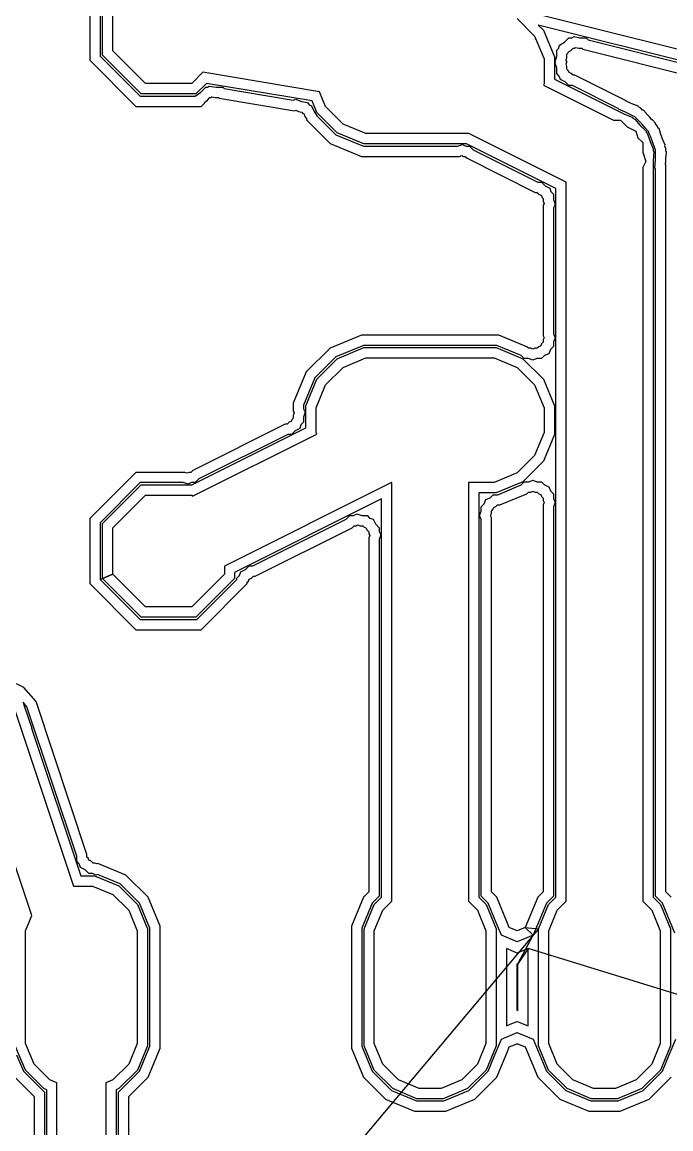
# Model space of a CAD drawing. Extents: x -122 to 0, y 0 to 97.
# Drawn here: x -78.97 to -69.52, y 48.74 to 64.85 of the extents above; entities that cross this region are included whole.
import ezdxf

# ---------------------------------------------------------------- set-up
doc = ezdxf.new("R2010")
doc.units = 0
doc.layers.add('milling', color=1, linetype='CONTINUOUS')
doc.layers.add('rapid_move', color=62, linetype='CONTINUOUS')

msp = doc.modelspace()

# ---------------------------------------------------------------- linework, layer by layer
at = {"layer": 'milling'}
for p, q in [((-64.4905, 63.2224), (-74.3389, 65.6844)), ((-77.9809, 65.2445), (-77.9809, 64.2953)), ((-77.8309, 65.1824), (-77.8309, 64.3574)), ((-77.7977, 64.3712), (-77.7977, 65.1687)), ((-77.6477, 64.4333), (-77.6477, 65.1066)), ((-71.7575, 64.9033), (-71.5026, 64.6484)), ((-64.6405, 63.1052), (-71.4498, 64.8076)), ((-71.4498, 64.8076), (-71.3754, 64.7333)), ((-71.5026, 64.6484), (-71.3646, 64.3153)), ((-71.3754, 64.7333), (-71.2146, 64.3451)), ((-71.0664, 64.5589), (-71.0042, 64.6212)), ((-71.0042, 64.6212), (-70.9627, 64.6212)), ((-70.9627, 64.6212), (-70.9272, 64.6425)), ((-70.9272, 64.6425), (-70.8419, 64.6212)), ((-70.8419, 64.6212), (-70.7537, 64.6212)), ((-70.7537, 64.6212), (-70.7243, 64.5918)), ((-71.1813, 64.4441), (-71.1519, 64.4734)), ((-71.1519, 64.4734), (-71.1419, 64.5137)), ((-71.1419, 64.5137), (-71.0664, 64.5589)), ((-70.9734, 64.4398), (-70.9421, 64.4712)), ((-70.9421, 64.4712), (-70.9212, 64.4712)), ((-70.9212, 64.4712), (-70.9033, 64.482)), ((-70.9033, 64.482), (-70.8601, 64.4712)), ((-70.8601, 64.4712), (-70.8158, 64.4712)), ((-70.8158, 64.4712), (-70.8011, 64.4564)), ((-70.8011, 64.4564), (-64.9571, 62.9955)), ((-70.7243, 64.5918), (-64.9389, 63.1455)), ((-77.9809, 64.2953), (-77.3095, 63.6239)), ((-77.8309, 64.3574), (-77.2474, 63.7739)), ((-77.2337, 63.8072), (-77.7977, 64.3712)), ((-77.1716, 63.9572), (-77.6477, 64.4333)), ((-71.3646, 64.3153), (-71.3646, 63.9546)), ((-71.2146, 64.3451), (-71.2146, 64.0221)), ((-71.2026, 64.2706), (-71.1813, 64.3559)), ((-71.1813, 64.3559), (-71.1813, 64.4441)), ((-71.0421, 64.2945), (-71.0313, 64.3377)), ((-71.0313, 64.2766), (-71.0421, 64.2945)), ((-71.0313, 64.382), (-71.0165, 64.3967)), ((-71.0313, 64.3377), (-71.0313, 64.382)), ((-71.0165, 64.3967), (-71.0115, 64.417)), ((-71.0115, 64.417), (-70.9734, 64.4398)), ((-71.2054, 64.2528), (-71.1992, 64.2651)), ((-71.1813, 64.1804), (-71.2054, 64.2528)), ((-71.1992, 64.2651), (-71.2026, 64.2706)), ((-71.1813, 64.1043), (-71.1813, 64.1804)), ((-71.0434, 64.2413), (-71.0313, 64.2655)), ((-71.0313, 64.2049), (-71.0434, 64.2413)), ((-71.0313, 64.2655), (-71.0313, 64.2766)), ((-71.0313, 64.1664), (-71.0313, 64.2049)), ((-71.012, 64.1472), (-71.0313, 64.1664)), ((-71.0035, 64.1215), (-71.012, 64.1472)), ((-76.3353, 64.1202), (-76.4983, 63.9572)), ((-74.6366, 63.8371), (-76.3353, 64.1202)), ((-71.2146, 64.0221), (-70.1909, 63.5103)), ((-71.1432, 64.0663), (-71.1813, 64.1043)), ((-71.1262, 64.0151), (-71.1432, 64.0663)), ((-71.058, 63.981), (-71.1262, 64.0151)), ((-71.0042, 63.9272), (-71.058, 63.981)), ((-70.9693, 64.1044), (-71.0035, 64.1215)), ((-70.9421, 64.0772), (-70.9693, 64.1044)), ((-70.9149, 64.0772), (-70.9421, 64.0772)), ((-70.1693, 63.7044), (-70.9149, 64.0772)), ((-76.4983, 63.9572), (-77.1716, 63.9572)), ((-76.4456, 63.7739), (-76.3648, 63.8316)), ((-76.2839, 63.9596), (-76.4362, 63.8072)), ((-76.3648, 63.8316), (-76.294, 63.9025)), ((-76.294, 63.9025), (-76.2655, 63.9025)), ((-74.7433, 63.7029), (-76.2839, 63.9596)), ((-76.2655, 63.9025), (-76.2425, 63.919)), ((-76.2425, 63.919), (-76.1435, 63.9025)), ((-76.1435, 63.9025), (-76.0435, 63.9025)), ((-76.0435, 63.9025), (-76.0235, 63.8825)), ((-76.0235, 63.8825), (-75.0176, 63.7148)), ((-74.5473, 63.6215), (-74.6366, 63.8371)), ((-71.3646, 63.9546), (-71.3733, 63.9338)), ((-71.3733, 63.9338), (-70.3531, 63.4237)), ((-70.9504, 63.9272), (-71.0042, 63.9272)), ((-70.2864, 63.5953), (-70.9504, 63.9272)), ((-77.2474, 63.7739), (-76.4456, 63.7739)), ((-76.4362, 63.8072), (-77.2337, 63.8072)), ((-76.3602, 63.6239), (-76.3109, 63.6732)), ((-76.3109, 63.6732), (-76.3086, 63.6875)), ((-76.3086, 63.6875), (-76.2672, 63.717)), ((-76.2672, 63.717), (-76.2318, 63.7525)), ((-76.2318, 63.7525), (-76.2175, 63.7525)), ((-76.2175, 63.7525), (-76.2059, 63.7608)), ((-76.2059, 63.7608), (-76.1561, 63.7525)), ((-76.1561, 63.7525), (-76.1056, 63.7525)), ((-76.1056, 63.7525), (-76.0955, 63.7424)), ((-76.0955, 63.7424), (-74.9999, 63.5598)), ((-75.0176, 63.7148), (-74.9817, 63.7296)), ((-74.9817, 63.7296), (-74.8981, 63.6948)), ((-74.8981, 63.6948), (-74.8088, 63.68)), ((-74.8088, 63.68), (-74.7863, 63.6485)), ((-74.7863, 63.6485), (-74.7504, 63.6336)), ((-74.6745, 63.5366), (-74.7433, 63.7029)), ((-70.1669, 63.6986), (-70.1693, 63.7044)), ((-70.1134, 63.6765), (-70.1669, 63.6986)), ((-70.0621, 63.6508), (-70.1134, 63.6765)), ((-70.0561, 63.6528), (-70.0621, 63.6508)), ((-69.995, 63.6275), (-70.0561, 63.6528)), ((-77.3095, 63.6239), (-76.3602, 63.6239)), ((-74.9999, 63.5598), (-74.9819, 63.5672)), ((-74.9819, 63.5672), (-74.9401, 63.5498)), ((-74.9401, 63.5498), (-74.8947, 63.5423)), ((-74.8947, 63.5423), (-74.8834, 63.5263)), ((-74.8834, 63.5263), (-74.8653, 63.5189)), ((-74.8653, 63.5189), (-74.8479, 63.4767)), ((-74.7504, 63.6336), (-74.7158, 63.5498)), ((-74.7158, 63.5498), (-74.6685, 63.4835)), ((-74.3773, 63.2394), (-74.6745, 63.5366)), ((-74.2924, 63.3666), (-74.5473, 63.6215)), ((-70.2817, 63.5838), (-70.2864, 63.5953)), ((-70.1764, 63.5403), (-70.2817, 63.5838)), ((-70.1909, 63.5103), (-70.0835, 63.4658)), ((-70.0736, 63.4888), (-70.1764, 63.5403)), ((-70.0735, 63.4888), (-70.0736, 63.4888)), ((-70.0455, 63.4748), (-70.0735, 63.4888)), ((-69.991, 63.6153), (-69.995, 63.6275)), ((-69.9568, 63.5982), (-69.991, 63.6153)), ((-69.9296, 63.571), (-69.9568, 63.5982)), ((-69.9165, 63.571), (-69.9296, 63.571)), ((-69.8721, 63.5199), (-69.9165, 63.571)), ((-69.8721, 63.5135), (-69.8721, 63.5199)), ((-69.8308, 63.4722), (-69.8721, 63.5135)), ((-74.8479, 63.4767), (-74.8214, 63.4396)), ((-74.8214, 63.4396), (-74.8236, 63.4265)), ((-74.8236, 63.4265), (-74.481, 63.0839)), ((-74.6685, 63.4835), (-74.3961, 63.2111)), ((-73.9593, 63.2286), (-74.2924, 63.3666)), ((-70.3531, 63.4237), (-70.2535, 63.4237)), ((-70.2535, 63.4237), (-70.1539, 63.3241)), ((-70.0835, 63.4658), (-70.0651, 63.4474)), ((-70.0651, 63.4474), (-70.0419, 63.4358)), ((-70.0221, 63.4514), (-70.0455, 63.4748)), ((-70.0419, 63.4358), (-69.9659, 63.3481)), ((-69.9418, 63.3711), (-70.0221, 63.4514)), ((-69.9659, 63.3481), (-69.8841, 63.2664)), ((-69.8953, 63.3175), (-69.9418, 63.3711)), ((-69.7935, 63.4292), (-69.8308, 63.4722)), ((-69.7873, 63.4288), (-69.7935, 63.4292)), ((-69.7405, 63.3819), (-69.7873, 63.4288)), ((-69.7414, 63.3689), (-69.7405, 63.3819)), ((-69.7162, 63.3399), (-69.7414, 63.3689)), ((-69.7016, 63.3046), (-69.7162, 63.3399)), ((-74.3961, 63.2111), (-73.9956, 63.0453)), ((-73.9891, 63.0786), (-74.3773, 63.2394)), ((-72.4616, 63.2286), (-73.9593, 63.2286)), ((-71.0437, 62.5197), (-72.4616, 63.2286)), ((-70.1539, 63.3241), (-70.0281, 63.2612)), ((-70.0281, 63.2612), (-69.9967, 63.1668)), ((-69.9967, 63.1668), (-69.9262, 63.0964)), ((-69.8953, 63.3174), (-69.8953, 63.3175)), ((-69.8455, 63.2601), (-69.8953, 63.3174)), ((-69.8841, 63.2664), (-69.8742, 63.2425)), ((-69.8742, 63.2425), (-69.8571, 63.2228)), ((-69.8571, 63.2228), (-69.8205, 63.1127)), ((-69.8331, 63.2301), (-69.8455, 63.2601)), ((-69.8331, 63.23), (-69.8331, 63.2301)), ((-69.8255, 63.2117), (-69.8331, 63.23)), ((-69.8165, 63.1899), (-69.8255, 63.2117)), ((-69.8164, 63.1899), (-69.8165, 63.1899)), ((-69.7892, 63.1241), (-69.8164, 63.1899)), ((-69.6896, 63.2997), (-69.7016, 63.3046)), ((-69.6683, 63.2358), (-69.6896, 63.2997)), ((-69.6707, 63.23), (-69.6683, 63.2358)), ((-69.6489, 63.1776), (-69.6707, 63.23)), ((-69.6305, 63.1221), (-69.6489, 63.1776)), ((-74.481, 63.0839), (-74.0255, 62.8953)), ((-73.9956, 63.0453), (-72.6253, 63.0453)), ((-72.497, 63.0786), (-73.9891, 63.0786)), ((-72.6253, 63.0453), (-72.553, 63.0694)), ((-72.553, 63.0694), (-72.5048, 63.0453)), ((-72.5048, 63.0453), (-72.451, 63.0453)), ((-71.1937, 62.427), (-72.497, 63.0786)), ((-72.451, 63.0453), (-72.3973, 62.9915)), ((-69.9262, 63.0964), (-69.9262, 62.9555)), ((-69.8205, 63.1127), (-69.7762, 63.006)), ((-69.7531, 63.0158), (-69.7892, 63.1241)), ((-69.7762, 63.006), (-69.7762, 62.98)), ((-69.753, 63.0158), (-69.7531, 63.0158)), ((-69.7429, 62.9853), (-69.753, 63.0158)), ((-69.6248, 63.1193), (-69.6305, 63.1221)), ((-69.5992, 63.0577), (-69.6248, 63.1193)), ((-69.605, 63.0462), (-69.5992, 63.0577)), ((-69.5929, 63.0098), (-69.605, 63.0462)), ((-69.5929, 62.9713), (-69.5929, 63.0098)), ((-74.0255, 62.8953), (-72.6008, 62.8953)), ((-72.6008, 62.8953), (-72.5645, 62.9074)), ((-72.5645, 62.9074), (-72.5403, 62.8953)), ((-72.5403, 62.8953), (-72.5131, 62.8953)), ((-72.5131, 62.8953), (-72.486, 62.8681)), ((-72.486, 62.8681), (-71.4934, 62.3719)), ((-72.3973, 62.9915), (-71.4579, 62.5219)), ((-69.9262, 62.9555), (-69.8817, 62.822)), ((-69.7762, 62.98), (-69.768, 62.9554)), ((-69.768, 62.9554), (-69.7762, 62.84)), ((-69.7429, 62.9534), (-69.7429, 62.9853)), ((-69.7429, 62.8385), (-69.7429, 62.9534)), ((-69.5837, 62.9622), (-69.5929, 62.9713)), ((-69.5929, 62.8913), (-69.5884, 62.8957)), ((-69.5929, 62.8335), (-69.5929, 62.8913)), ((-69.5884, 62.8957), (-69.5837, 62.9622)), ((-69.8817, 62.822), (-69.9262, 62.7331)), ((-69.9262, 62.7331), (-69.9262, 52.051)), ((-69.7762, 62.84), (-69.7762, 52.113)), ((-69.751, 62.7247), (-69.7429, 62.8385)), ((-69.7429, 62.7154), (-69.751, 62.7247)), ((-69.7429, 52.377), (-69.7429, 62.7154)), ((-69.597, 62.776), (-69.5929, 62.8335)), ((-69.5929, 62.7713), (-69.597, 62.776)), ((-69.5929, 52.315), (-69.5929, 62.7713)), ((-71.4579, 62.5219), (-71.404, 62.5219)), ((-71.404, 62.5219), (-71.3502, 62.4681)), ((-71.4934, 62.3719), (-71.4661, 62.3719)), ((-71.4661, 62.3719), (-71.4389, 62.3447)), ((-71.3502, 62.4681), (-71.282, 62.434)), ((-71.282, 62.434), (-71.265, 62.3828)), ((-71.265, 62.3828), (-71.2269, 62.3448)), ((-71.1937, 52.113), (-71.1937, 62.427)), ((-71.0437, 52.051), (-71.0437, 62.5197)), ((-71.4389, 62.3447), (-71.4047, 62.3276)), ((-71.4047, 62.3276), (-71.3962, 62.3019)), ((-71.3962, 62.3019), (-71.3769, 62.2827)), ((-71.3769, 62.2827), (-71.3769, 62.2442)), ((-71.3769, 62.2442), (-71.3648, 62.2078)), ((-71.3648, 62.2078), (-71.3769, 62.1836)), ((-71.2269, 62.3448), (-71.2269, 62.2687)), ((-71.2269, 62.2687), (-71.2028, 62.1963)), ((-71.3769, 62.1836), (-71.3769, 60.2845)), ((-71.2028, 62.1963), (-71.2269, 62.1481)), ((-71.2269, 62.1481), (-71.2269, 60.3143)), ((-74.0255, 60.2945), (-74.481, 60.1059)), ((-72.0242, 60.2945), (-74.0255, 60.2945)), ((-71.6157, 60.1253), (-72.0242, 60.2945)), ((-71.3769, 60.2845), (-71.3644, 60.2542)), ((-71.2269, 60.3143), (-71.202, 60.2541)), ((-74.481, 60.1059), (-74.8299, 59.757)), ((-73.9956, 60.1445), (-74.3961, 59.9787)), ((-74.3773, 59.9505), (-73.9891, 60.1113)), ((-72.0541, 60.1445), (-73.9956, 60.1445)), ((-73.9891, 60.1113), (-72.0608, 60.1113)), ((-72.0608, 60.1113), (-71.6726, 59.9505)), ((-71.7005, 59.998), (-72.0541, 60.1445)), ((-71.5924, 60.1019), (-71.6157, 60.1253)), ((-71.4429, 60.1252), (-71.4661, 60.1019)), ((-71.4127, 60.1376), (-71.4429, 60.1252)), ((-71.4002, 60.1679), (-71.4127, 60.1376)), ((-71.3769, 60.1911), (-71.4002, 60.1679)), ((-71.3644, 60.2542), (-71.3769, 60.2241)), ((-71.3769, 60.2241), (-71.3769, 60.1911)), ((-71.2269, 60.129), (-71.273, 60.083)), ((-71.202, 60.2541), (-71.2269, 60.1941)), ((-71.2269, 60.1941), (-71.2269, 60.129)), ((-74.3961, 59.9787), (-74.7027, 59.6721)), ((-74.6745, 59.6533), (-74.3773, 59.9505)), ((-74.2924, 59.8233), (-73.9593, 59.9613)), ((-73.9593, 59.9613), (-72.0906, 59.9613)), ((-72.0906, 59.9613), (-71.7575, 59.8233)), ((-71.6545, 59.9519), (-71.7005, 59.998)), ((-71.6726, 59.9505), (-71.3754, 59.6533)), ((-71.5894, 59.9519), (-71.6545, 59.9519)), ((-71.5594, 60.1019), (-71.5924, 60.1019)), ((-71.5294, 59.927), (-71.5894, 59.9519)), ((-71.5293, 60.0894), (-71.5594, 60.1019)), ((-71.4692, 59.9519), (-71.5294, 59.927)), ((-71.499, 60.1019), (-71.5293, 60.0894)), ((-71.4661, 60.1019), (-71.499, 60.1019)), ((-71.404, 59.9519), (-71.4692, 59.9519)), ((-71.358, 59.998), (-71.404, 59.9519)), ((-71.2979, 60.0228), (-71.358, 59.998)), ((-71.273, 60.083), (-71.2979, 60.0228)), ((-74.5473, 59.5684), (-74.2924, 59.8233)), ((-71.7575, 59.8233), (-71.5026, 59.5684)), ((-74.8299, 59.757), (-75.0185, 59.3015)), ((-74.7027, 59.6721), (-74.8685, 59.2716)), ((-74.8353, 59.2651), (-74.6745, 59.6533)), ((-71.3754, 59.6533), (-71.2146, 59.2651)), ((-74.6853, 59.2353), (-74.5473, 59.5684)), ((-71.5026, 59.5684), (-71.3646, 59.2353)), ((-75.0185, 59.3015), (-75.0185, 59.1854)), ((-75.0185, 59.1854), (-75.0064, 59.1613)), ((-75.0064, 59.1613), (-75.0185, 59.125)), ((-74.8685, 59.2716), (-74.8685, 59.2209)), ((-74.8685, 59.2209), (-74.8444, 59.1728)), ((-74.8444, 59.1728), (-74.8685, 59.1005)), ((-74.8353, 58.9421), (-74.8353, 59.2651)), ((-74.6853, 58.8746), (-74.6853, 59.2353)), ((-71.3646, 59.2353), (-71.3646, 58.8746)), ((-71.2146, 59.2651), (-71.2146, 58.8448)), ((-75.135, 58.9972), (-76.4831, 58.3231)), ((-75.1077, 58.9972), (-75.135, 58.9972)), ((-75.0805, 59.0244), (-75.1077, 58.9972)), ((-75.0463, 59.0415), (-75.0805, 59.0244)), ((-75.0378, 59.0672), (-75.0463, 59.0415)), ((-75.0185, 59.0864), (-75.0378, 59.0672)), ((-75.0185, 59.125), (-75.0185, 59.0864)), ((-74.9066, 58.9863), (-74.9236, 58.9351)), ((-74.8685, 59.0243), (-74.9066, 58.9863)), ((-74.8685, 59.1005), (-74.8685, 59.0243)), ((-76.4941, 58.1127), (-74.8353, 58.9421)), ((-76.4851, 57.9495), (-74.6766, 58.8538)), ((-75.0995, 58.8472), (-76.3944, 58.1997)), ((-75.0456, 58.8472), (-75.0995, 58.8472)), ((-74.9918, 58.901), (-75.0456, 58.8472)), ((-74.9236, 58.9351), (-74.9918, 58.901)), ((-74.6766, 58.8538), (-74.6853, 58.8746)), ((-71.3646, 58.8746), (-71.5026, 58.5415)), ((-71.2146, 58.8448), (-71.3754, 58.4566)), ((-71.5026, 58.5415), (-71.7575, 58.2866)), ((-71.3754, 58.4566), (-71.6726, 58.1594)), ((-77.3095, 58.2959), (-77.9809, 57.6245)), ((-76.5981, 58.2959), (-77.3095, 58.2959)), ((-76.5617, 58.2838), (-76.5981, 58.2959)), ((-76.5375, 58.2959), (-76.5617, 58.2838)), ((-76.5103, 58.2959), (-76.5375, 58.2959)), ((-76.4831, 58.3231), (-76.5103, 58.2959)), ((-76.3944, 58.1997), (-76.4482, 58.1459)), ((-71.7575, 58.2866), (-72.0906, 58.1486)), ((-71.5893, 58.1579), (-71.5293, 58.1828)), ((-71.5293, 58.1828), (-71.4691, 58.1579)), ((-77.2474, 58.1459), (-77.8309, 57.5624)), ((-77.7977, 57.5487), (-77.2337, 58.1127)), ((-76.6226, 58.1459), (-77.2474, 58.1459)), ((-77.2337, 58.1127), (-76.4941, 58.1127)), ((-76.5502, 58.1218), (-76.6226, 58.1459)), ((-76.502, 58.1459), (-76.5502, 58.1218)), ((-76.4482, 58.1459), (-76.502, 58.1459)), ((-73.5883, 58.1486), (-76.0222, 56.9317)), ((-73.5837, 58.1486), (-73.5883, 58.1486)), ((-73.5837, 52.051), (-73.5837, 58.1486)), ((-72.0906, 58.1486), (-72.4662, 58.1486)), ((-72.4662, 58.1486), (-72.4662, 52.051)), ((-71.6726, 58.1594), (-72.0608, 57.9986)), ((-72.0406, 57.9709), (-71.7005, 58.1118)), ((-71.7005, 58.1118), (-71.6545, 58.1579)), ((-71.6545, 58.1579), (-71.5893, 58.1579)), ((-71.5594, 58.0079), (-71.5293, 58.0204)), ((-71.5293, 58.0204), (-71.499, 58.0079)), ((-71.4691, 58.1579), (-71.404, 58.1579)), ((-71.404, 58.1579), (-71.358, 58.1119)), ((-71.358, 58.1119), (-71.2979, 58.087)), ((-71.2979, 58.087), (-71.273, 58.0268)), ((-71.273, 58.0268), (-71.2269, 57.9808)), ((-77.6477, 57.4866), (-77.1716, 57.9627)), ((-77.1716, 57.9627), (-76.4983, 57.9627)), ((-76.4983, 57.9627), (-76.4851, 57.9495)), ((-73.7337, 57.9083), (-75.8722, 56.839)), ((-73.7337, 52.113), (-73.7337, 57.9083)), ((-72.0608, 57.9986), (-72.3162, 57.9986)), ((-72.3162, 57.9986), (-72.3162, 52.113)), ((-72.2369, 57.8398), (-72.212, 57.8999)), ((-72.212, 57.8999), (-72.1518, 57.9248)), ((-72.1518, 57.9248), (-72.1058, 57.9709)), ((-72.1058, 57.9709), (-72.0406, 57.9709)), ((-72.011, 57.8209), (-71.6156, 57.9846)), ((-71.6156, 57.9846), (-71.5924, 58.0079)), ((-71.5924, 58.0079), (-71.5594, 58.0079)), ((-71.499, 58.0079), (-71.4661, 58.0079)), ((-71.4661, 58.0079), (-71.443, 57.9847)), ((-71.443, 57.9847), (-71.4126, 57.9722)), ((-71.4126, 57.9722), (-71.4001, 57.9418)), ((-71.4001, 57.9418), (-71.3769, 57.9187)), ((-71.3769, 57.9187), (-71.3769, 57.8858)), ((-71.3769, 57.8858), (-71.3644, 57.8556)), ((-71.3644, 57.8556), (-71.3769, 57.8253)), ((-71.2269, 57.9808), (-71.2269, 57.9156)), ((-71.2269, 57.9156), (-71.202, 57.8556)), ((-71.202, 57.8556), (-71.2269, 57.7954)), ((-74.1407, 57.6675), (-74.0925, 57.6916)), ((-74.0925, 57.6916), (-74.0201, 57.6675)), ((-72.3078, 57.6685), (-72.2829, 57.7287)), ((-72.2829, 57.7938), (-72.2369, 57.8398)), ((-72.2829, 57.7287), (-72.2829, 57.7938)), ((-72.1454, 57.6686), (-72.1329, 57.6988)), ((-72.1329, 57.7317), (-72.1097, 57.7548)), ((-72.1329, 57.6988), (-72.1329, 57.7317)), ((-72.1097, 57.7548), (-72.0972, 57.7852)), ((-72.0972, 57.7852), (-72.0668, 57.7978)), ((-72.0668, 57.7978), (-72.0437, 57.8209)), ((-72.0437, 57.8209), (-72.011, 57.8209)), ((-71.3769, 57.8253), (-71.3769, 52.315)), ((-71.2269, 57.7954), (-71.2269, 52.377)), ((-77.9809, 57.6245), (-77.9809, 56.6752)), ((-77.8309, 57.5624), (-77.8309, 56.7373)), ((-77.7977, 56.7512), (-77.7977, 57.5487)), ((-75.6079, 56.9339), (-74.2483, 57.6137)), ((-74.2483, 57.6137), (-74.1945, 57.6675)), ((-74.1945, 57.6675), (-74.1407, 57.6675)), ((-74.1052, 57.5175), (-74.081, 57.5296)), ((-74.081, 57.5296), (-74.0446, 57.5175)), ((-74.0201, 57.6675), (-73.944, 57.6675)), ((-73.944, 57.6675), (-73.906, 57.6294)), ((-73.906, 57.6294), (-73.8548, 57.6124)), ((-73.8548, 57.6124), (-73.8207, 57.5442)), ((-73.8207, 57.5442), (-73.7669, 57.4904)), ((-72.2829, 57.6085), (-72.3078, 57.6685)), ((-72.2829, 52.377), (-72.2829, 57.6085)), ((-72.1329, 57.6383), (-72.1454, 57.6686)), ((-72.1329, 52.315), (-72.1329, 57.6383)), ((-77.6477, 56.8133), (-77.6477, 57.4866)), ((-75.5725, 56.7839), (-74.1596, 57.4903)), ((-74.1596, 57.4903), (-74.1324, 57.5175)), ((-74.1324, 57.5175), (-74.1052, 57.5175)), ((-74.0446, 57.5175), (-74.0061, 57.5175)), ((-74.0061, 57.5175), (-73.9869, 57.4982)), ((-73.9869, 57.4982), (-73.9612, 57.4897)), ((-73.9612, 57.4897), (-73.9441, 57.4555)), ((-73.9441, 57.4555), (-73.9169, 57.4283)), ((-73.9169, 57.4283), (-73.9169, 57.4011)), ((-73.9169, 57.4011), (-73.9048, 57.3769)), ((-73.9048, 57.3769), (-73.9169, 57.3405)), ((-73.7669, 57.4904), (-73.7669, 57.4366)), ((-73.7669, 57.4366), (-73.7428, 57.3884)), ((-73.7428, 57.3884), (-73.7669, 57.316)), ((-73.9169, 57.3405), (-73.9169, 52.315)), ((-73.7669, 57.316), (-73.7669, 52.377)), ((-76.0222, 56.9317), (-76.0222, 56.8133)), ((-75.7156, 56.8801), (-75.6618, 56.9339)), ((-75.6618, 56.9339), (-75.6079, 56.9339)), ((-77.8309, 56.7373), (-77.6477, 56.8133)), ((-77.7977, 56.7512), (-77.8309, 56.7373)), ((-77.8309, 56.7373), (-77.2475, 56.1539)), ((-77.6477, 56.8133), (-77.7977, 56.7512)), ((-77.2337, 56.1872), (-77.7977, 56.7512)), ((-77.7977, 56.7512), (-77.7977, 56.7512)), ((-77.1716, 56.3372), (-77.6477, 56.8133)), ((-76.0222, 56.8133), (-76.4983, 56.3372)), ((-75.8722, 56.7512), (-76.4362, 56.1872)), ((-76.4224, 56.1539), (-75.8389, 56.7374)), ((-75.8722, 56.839), (-75.8722, 56.7512)), ((-75.8389, 56.7568), (-75.8008, 56.7948)), ((-75.8389, 56.7374), (-75.8389, 56.7568)), ((-75.8008, 56.7948), (-75.7838, 56.846)), ((-75.7838, 56.846), (-75.7156, 56.8801)), ((-75.6696, 56.7139), (-75.6611, 56.7396)), ((-75.6611, 56.7396), (-75.6269, 56.7567)), ((-75.6269, 56.7567), (-75.5997, 56.7839)), ((-75.5997, 56.7839), (-75.5725, 56.7839)), ((-77.9809, 56.6752), (-77.3096, 56.0039)), ((-76.3603, 56.0039), (-75.6889, 56.6753)), ((-75.6889, 56.6947), (-75.6696, 56.7139)), ((-75.6889, 56.6753), (-75.6889, 56.6947)), ((-76.4983, 56.3372), (-77.1716, 56.3372)), ((-77.2475, 56.1539), (-76.4224, 56.1539)), ((-76.4362, 56.1872), (-77.2337, 56.1872)), ((-77.3096, 56.0039), (-76.3603, 56.0039)), ((-78.9554, 55.1703), (-79.0523, 55.2186)), ((-78.9442, 55.1647), (-78.9554, 55.1703)), ((-78.7648, 54.9578), (-78.9442, 55.1647)), ((-78.8977, 54.8821), (-78.9548, 54.9479)), ((-78.9548, 54.9479), (-78.9379, 54.8972)), ((-78.0236, 52.7341), (-78.7648, 54.9578)), ((-79.0842, 54.8621), (-78.2212, 52.2731)), ((-78.9379, 54.8972), (-78.8291, 54.5711)), ((-78.1736, 52.7096), (-78.8977, 54.8821)), ((-78.8291, 54.5711), (-78.8292, 54.5711)), ((-78.8292, 54.5711), (-78.1131, 52.4231)), ((-78.8269, 51.8414), (-79.6656, 54.3578)), ((-78.1736, 52.6334), (-78.1736, 52.7096)), ((-78.0236, 52.6955), (-78.0236, 52.7341)), ((-78.0043, 52.6763), (-78.0236, 52.6955)), ((-78.1355, 52.5954), (-78.1736, 52.6334)), ((-78.1185, 52.5442), (-78.1355, 52.5954)), ((-78.0503, 52.5101), (-78.1185, 52.5442)), ((-77.9958, 52.6506), (-78.0043, 52.6763)), ((-77.9616, 52.6335), (-77.9958, 52.6506)), ((-77.9344, 52.6063), (-77.9616, 52.6335)), ((-77.9072, 52.6063), (-77.9344, 52.6063)), ((-77.883, 52.5942), (-77.9072, 52.6063)), ((-77.8635, 52.6007), (-77.883, 52.5942)), ((-77.4558, 52.4319), (-77.8635, 52.6007)), ((-78.1131, 52.4231), (-77.9134, 52.4231)), ((-77.9965, 52.4563), (-78.0503, 52.5101)), ((-77.9427, 52.4563), (-77.9965, 52.4563)), ((-77.8945, 52.4322), (-77.9427, 52.4563)), ((-77.9134, 52.4231), (-77.5596, 52.2765)), ((-77.8691, 52.4407), (-77.8945, 52.4322)), ((-77.5407, 52.3046), (-77.8691, 52.4407)), ((-77.1333, 52.1094), (-77.4558, 52.4319)), ((-73.7669, 52.377), (-73.7668, 52.3769)), ((-73.7668, 52.3769), (-73.7669, 52.2529)), ((-72.283, 52.3769), (-72.2829, 52.377)), ((-72.2829, 52.2504), (-72.283, 52.3769)), ((-71.2269, 52.377), (-71.2268, 52.3769)), ((-71.2268, 52.3769), (-71.2269, 52.2529)), ((-69.743, 52.3769), (-69.7429, 52.377)), ((-69.7429, 52.2504), (-69.743, 52.3769)), ((-78.2212, 52.2731), (-77.9432, 52.2731)), ((-77.9432, 52.2731), (-77.6445, 52.1494)), ((-77.5596, 52.2765), (-77.2888, 52.0057)), ((-77.2606, 52.0245), (-77.5407, 52.3046)), ((-73.9169, 52.315), (-73.9168, 52.3149)), ((-73.9168, 52.3149), (-73.9169, 52.2524)), ((-73.9169, 52.2524), (-73.9169, 52.1888)), ((-73.7669, 52.2529), (-73.7669, 52.1267)), ((-72.2829, 52.1267), (-72.2829, 52.2504)), ((-72.133, 52.3149), (-72.1329, 52.315)), ((-72.1329, 52.2512), (-72.133, 52.3149)), ((-72.1329, 52.1888), (-72.1329, 52.2512)), ((-71.3769, 52.315), (-71.3768, 52.3149)), ((-71.3768, 52.3149), (-71.3769, 52.2524)), ((-71.3769, 52.2524), (-71.3769, 52.1888)), ((-71.2269, 52.2529), (-71.2269, 52.1267)), ((-69.7429, 52.1267), (-69.7429, 52.2504)), ((-69.593, 52.3149), (-69.5929, 52.315)), ((-69.5929, 52.2512), (-69.593, 52.3149)), ((-69.5929, 52.1888), (-69.5929, 52.2512)), ((-77.6445, 52.1494), (-77.4159, 51.9208)), ((-76.9589, 51.6882), (-77.1333, 52.1094)), ((-73.9966, 52.1092), (-74.1709, 51.6881)), ((-73.9169, 52.1888), (-73.9966, 52.1092)), ((-73.767, 52.1264), (-73.8598, 52.0339)), ((-73.8411, 52.0057), (-73.7337, 52.113)), ((-73.7669, 52.1267), (-73.767, 52.1266)), ((-73.767, 52.1266), (-73.767, 52.1264)), ((-73.714, 51.9208), (-73.5837, 52.051)), ((-72.4662, 52.051), (-72.3359, 51.9208)), ((-72.3162, 52.113), (-72.2088, 52.0057)), ((-72.2828, 52.1266), (-72.2829, 52.1267)), ((-72.2829, 52.1267), (-72.2829, 52.1267)), ((-72.2828, 52.1264), (-72.2828, 52.1266)), ((-72.1886, 52.0325), (-72.2828, 52.1264)), ((-72.1328, 52.1887), (-72.1329, 52.1888)), ((-72.1329, 52.1888), (-72.1329, 52.1888)), ((-72.1317, 52.1877), (-72.1328, 52.1887)), ((-72.0532, 52.1092), (-72.1317, 52.1877)), ((-71.9013, 51.7421), (-72.0532, 52.1092)), ((-71.4566, 52.1092), (-71.6383, 51.6702)), ((-71.3769, 52.1888), (-71.4566, 52.1092)), ((-71.227, 52.1264), (-71.3198, 52.0339)), ((-71.3011, 52.0057), (-71.1937, 52.113)), ((-71.2269, 52.1267), (-71.227, 52.1266)), ((-71.227, 52.1266), (-71.227, 52.1264)), ((-71.174, 51.9208), (-71.0437, 52.051)), ((-69.9262, 52.051), (-69.7959, 51.9208)), ((-69.7762, 52.113), (-69.6688, 52.0057)), ((-69.7428, 52.1266), (-69.7429, 52.1267)), ((-69.7428, 52.1264), (-69.7428, 52.1266)), ((-69.6487, 52.0325), (-69.7428, 52.1264)), ((-69.5928, 52.1887), (-69.5929, 52.1888)), ((-69.5917, 52.1877), (-69.5928, 52.1887)), ((-69.5133, 52.1092), (-69.5917, 52.1877)), ((-77.4159, 51.9208), (-77.2922, 51.6221)), ((-77.2888, 52.0057), (-77.1422, 51.6519)), ((-77.1089, 51.6583), (-77.2606, 52.0245)), ((-73.8693, 52.0243), (-74.0209, 51.6583)), ((-73.9877, 51.6519), (-73.8411, 52.0057)), ((-73.8598, 52.0339), (-73.8693, 52.0243)), ((-73.8377, 51.6221), (-73.714, 51.9208)), ((-72.3359, 51.9208), (-72.2122, 51.6221)), ((-72.2088, 52.0057), (-72.0622, 51.6519)), ((-72.1805, 52.0244), (-72.1886, 52.0325)), ((-72.0822, 51.7869), (-72.1805, 52.0244)), ((-71.3293, 52.0244), (-71.5235, 51.5554)), ((-71.4477, 51.6519), (-71.3011, 52.0057)), ((-71.3198, 52.0339), (-71.3293, 52.0244)), ((-71.2977, 51.6221), (-71.174, 51.9208)), ((-69.7959, 51.9208), (-69.6722, 51.6221)), ((-69.6688, 52.0057), (-69.5222, 51.6519)), ((-69.6405, 52.0244), (-69.6487, 52.0325)), ((-69.4583, 51.5842), (-69.6405, 52.0244)), ((-78.9177, 51.6221), (-78.8269, 51.8414)), ((-71.9864, 51.5554), (-72.0822, 51.7869)), ((-71.8716, 51.6702), (-71.9013, 51.7421)), ((-78.9177, 49.9778), (-78.9177, 51.6221)), ((-77.2922, 51.6221), (-77.2922, 49.9778)), ((-77.1422, 51.6519), (-77.1422, 49.948)), ((-77.1089, 49.9414), (-77.1089, 51.6583)), ((-76.9589, 49.9116), (-76.9589, 51.6882)), ((-74.1709, 51.6881), (-74.1709, 49.9116)), ((-74.0209, 51.6583), (-74.0209, 49.9415)), ((-73.9877, 49.948), (-73.9877, 51.6519)), ((-73.8377, 49.9778), (-73.8377, 51.6221)), ((-72.2122, 51.6221), (-72.2122, 49.9778)), ((-72.0622, 51.6519), (-72.0622, 49.948)), ((-71.755, 51.622), (-71.8716, 51.6702)), ((-71.6383, 51.6702), (-71.755, 51.622)), ((-71.5235, 51.5554), (-71.6383, 51.6702)), ((-71.6383, 51.6702), (-71.4477, 51.6519)), ((-71.4477, 49.948), (-71.4477, 51.6519)), ((-71.2977, 49.9778), (-71.2977, 51.6221)), ((-69.6722, 51.6221), (-69.6722, 49.9778)), ((-69.5222, 51.6519), (-69.5222, 49.948)), ((-71.755, 51.4596), (-71.9864, 51.5554)), ((-71.5235, 51.5554), (-71.755, 51.4596)), ((-71.7477, 51.138), (-71.5235, 51.5554)), ((-71.8537, 51.3381), (-71.9122, 51.3624)), ((-71.9122, 51.3624), (-71.9122, 50.2374)), ((-71.7551, 51.2972), (-71.8537, 51.3381)), ((-71.755, 51.2973), (-71.7551, 51.2972)), ((-71.5977, 51.3624), (-71.755, 51.2972)), ((-71.755, 51.2972), (-71.755, 51.2973)), ((-71.5977, 51.3624), (-71.7477, 51.138)), ((-71.5977, 50.2374), (-71.5977, 51.3624)), ((-71.7551, 51.1349), (-71.7622, 51.1379)), ((-71.7622, 51.1379), (-71.7622, 50.4619)), ((-71.755, 51.135), (-71.7551, 51.1349)), ((-71.7477, 51.138), (-71.755, 51.1349)), ((-71.755, 51.1349), (-71.755, 51.135)), ((-71.7477, 50.4619), (-71.7477, 51.138)), ((-71.7477, 51.138), (-71.7477, 51.138)), ((-71.7622, 50.4619), (-71.7551, 50.4649)), ((-71.7551, 50.4649), (-71.755, 50.4649)), ((-71.755, 50.4649), (-71.7477, 50.4619)), ((-71.8591, 50.2594), (-71.7551, 50.3026)), ((-71.7551, 50.3026), (-71.755, 50.3026)), ((-71.755, 50.3026), (-71.5977, 50.2374)), ((-71.9864, 50.0444), (-71.7575, 50.1391)), ((-71.9122, 50.2374), (-71.8591, 50.2594)), ((-71.7575, 50.1391), (-71.755, 50.1402)), ((-71.755, 50.1402), (-71.7487, 50.1376)), ((-71.7487, 50.1376), (-71.5235, 50.0444)), ((-78.794, 49.6791), (-78.9177, 49.9778)), ((-78.9177, 49.9778), (-78.9177, 49.9778)), ((-77.2922, 49.9778), (-77.4159, 49.6791)), ((-73.714, 49.6791), (-73.8377, 49.9778)), ((-72.2122, 49.9778), (-72.3359, 49.6791)), ((-72.0822, 49.8129), (-71.9864, 50.0444)), ((-71.8716, 49.9296), (-71.7562, 49.9772)), ((-71.7562, 49.9772), (-71.755, 49.9778)), ((-71.755, 49.9778), (-71.7518, 49.9765)), ((-71.7518, 49.9765), (-71.6383, 49.9296)), ((-71.5235, 50.0444), (-71.3292, 49.5753)), ((-71.174, 49.6791), (-71.2977, 49.9778)), ((-69.6722, 49.9778), (-69.7959, 49.6791)), ((-69.5422, 49.8129), (-69.4464, 50.0444)), ((-78.9211, 49.5942), (-79.0677, 49.948)), ((-79.0477, 49.8128), (-78.9493, 49.5753)), ((-77.1422, 49.948), (-77.2888, 49.5942)), ((-77.2605, 49.5753), (-77.1089, 49.9414)), ((-77.1333, 49.4904), (-76.9589, 49.9116)), ((-74.1709, 49.9116), (-73.9965, 49.4904)), ((-74.0209, 49.9415), (-73.8692, 49.5753)), ((-73.8411, 49.5942), (-73.9877, 49.948)), ((-72.0622, 49.948), (-72.2088, 49.5942)), ((-72.1806, 49.5753), (-72.0822, 49.8129)), ((-72.0533, 49.4904), (-71.8997, 49.8614)), ((-71.8997, 49.8614), (-71.8716, 49.9296)), ((-71.6383, 49.9296), (-71.4565, 49.4904)), ((-71.3011, 49.5942), (-71.4477, 49.948)), ((-69.5222, 49.948), (-69.6688, 49.5942)), ((-69.6406, 49.5752), (-69.5422, 49.8129)), ((-78.5654, 49.4505), (-78.794, 49.6791)), ((-77.4159, 49.6791), (-77.6445, 49.4505)), ((-73.4854, 49.4505), (-73.714, 49.6791)), ((-72.3359, 49.6791), (-72.5645, 49.4505)), ((-70.9454, 49.4505), (-71.174, 49.6791)), ((-69.7959, 49.6791), (-70.0245, 49.4505)), ((-79.0765, 49.4905), (-78.7937, 49.2077)), ((-78.9493, 49.5753), (-78.6437, 49.2698)), ((-78.6503, 49.3234), (-78.9211, 49.5942)), ((-77.2888, 49.5942), (-77.5596, 49.3234)), ((-77.3889, 49.4469), (-77.2605, 49.5753)), ((-77.3268, 49.2969), (-77.1333, 49.4904)), ((-73.9965, 49.4904), (-73.674, 49.1679)), ((-73.8692, 49.5753), (-73.5891, 49.2952)), ((-73.5703, 49.3234), (-73.8411, 49.5942)), ((-72.2088, 49.5942), (-72.4796, 49.3234)), ((-72.4607, 49.2952), (-72.1806, 49.5753)), ((-72.3758, 49.1679), (-72.0533, 49.4904)), ((-71.4565, 49.4904), (-71.134, 49.1679)), ((-71.3292, 49.5753), (-71.0491, 49.2951)), ((-71.0303, 49.3234), (-71.3011, 49.5942)), ((-69.6688, 49.5942), (-69.9396, 49.3234)), ((-69.9207, 49.2951), (-69.6406, 49.5752)), ((-69.8358, 49.1679), (-69.5133, 49.4904)), ((-78.6105, 49.3069), (-78.6503, 49.3234)), ((-78.4605, 49.4071), (-78.5654, 49.4505)), ((-78.4605, 47.0739), (-78.4605, 49.4071)), ((-77.6445, 49.4505), (-77.7494, 49.4071)), ((-77.7494, 49.4071), (-77.7494, 47.0477)), ((-77.5596, 49.3234), (-77.5994, 49.3069)), ((-77.5661, 49.2698), (-77.389, 49.4469)), ((-77.389, 49.4469), (-77.3889, 49.4469)), ((-73.2165, 49.1768), (-73.5703, 49.3234)), ((-73.1867, 49.3268), (-73.4854, 49.4505)), ((-72.8632, 49.3268), (-73.1867, 49.3268)), ((-72.5645, 49.4505), (-72.8632, 49.3268)), ((-72.4796, 49.3234), (-72.8334, 49.1768)), ((-70.6765, 49.1768), (-71.0303, 49.3234)), ((-70.6467, 49.3268), (-70.9454, 49.4505)), ((-70.3232, 49.3268), (-70.6467, 49.3268)), ((-70.0245, 49.4505), (-70.3232, 49.3268)), ((-69.9396, 49.3234), (-70.2934, 49.1768)), ((-78.7937, 49.2077), (-78.7937, 49.0814)), ((-78.6437, 49.2698), (-78.6437, 49.0193)), ((-78.6105, 47.1093), (-78.6105, 49.3069)), ((-77.5994, 49.3069), (-77.5994, 47.0719)), ((-77.5661, 47.1978), (-77.5661, 49.2698)), ((-77.4161, 49.2077), (-77.3269, 49.2969)), ((-77.4161, 47.1623), (-77.4161, 49.2077)), ((-77.3269, 49.2969), (-77.3268, 49.2969)), ((-73.674, 49.1679), (-73.2528, 48.9935)), ((-73.5891, 49.2952), (-73.2229, 49.1435)), ((-72.8334, 49.1768), (-73.2165, 49.1768)), ((-72.8269, 49.1435), (-72.4607, 49.2952)), ((-72.797, 48.9935), (-72.3758, 49.1679)), ((-71.134, 49.1679), (-70.7128, 48.9935)), ((-71.0491, 49.2951), (-70.6829, 49.1435)), ((-70.2934, 49.1768), (-70.6765, 49.1768)), ((-70.2869, 49.1435), (-69.9207, 49.2951)), ((-70.257, 48.9935), (-69.8358, 49.1679)), ((-78.7937, 49.0814), (-78.7937, 47.0761)), ((-78.6437, 49.0193), (-78.6437, 47.1321)), ((-73.2528, 48.9935), (-72.797, 48.9935)), ((-73.2229, 49.1435), (-72.8269, 49.1435)), ((-70.7128, 48.9935), (-70.257, 48.9935)), ((-70.6829, 49.1435), (-70.2869, 49.1435))]:
    msp.add_line(p, q, dxfattribs=at)
at = {"layer": 'rapid_move'}
for p, q in [((-71.4477, 51.6519), (-81.4293, 39.7695)), ((-45.2284, 43.2464), (-71.5977, 51.3624))]:
    msp.add_line(p, q, dxfattribs=at)

doc.saveas('drawing.dxf')
